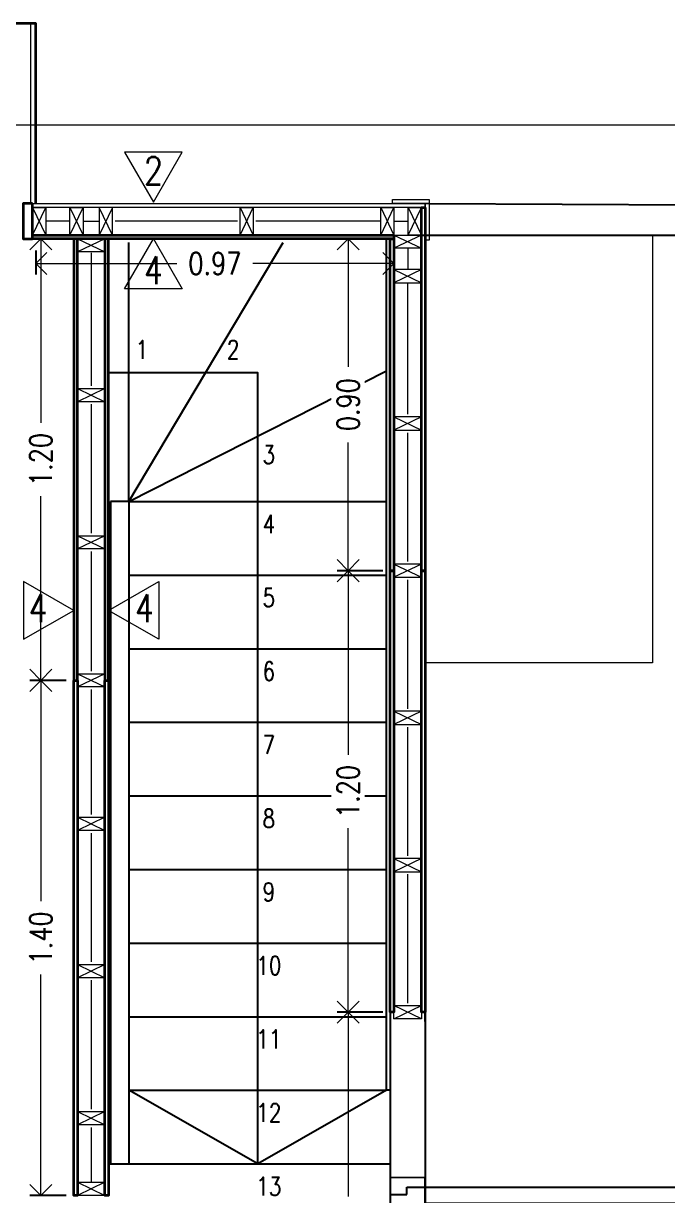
# Model space of a CAD drawing. Header units: inches. Extents: x 11 to 31.6, y 7.4 to 16.5.
# Drawn here: x 27.431 to 29.18, y 12.918 to 16.103 of the extents above; entities that cross this region are included whole.
import ezdxf

# ---------------------------------------------------------------- set-up
doc = ezdxf.new("R2010")
doc.units = ezdxf.units.IN
doc.header["$MEASUREMENT"] = 0
doc.linetypes.add('CENTER', pattern=[2, 1.25, -0.25, 0.25, -0.25])
doc.layers.get('DEFPOINTS').update_dxf_attribs({"color": 210})
for name, color, linetype, lineweight in [('A-ANNO-DIMS', 3, 'Continuous', 18), ('A-ANNO-TEXT', 3, 'Continuous', 18), ('A-DETL-MBND', 3, 'Continuous', 18), ('A-DOOR-FULL', 4, 'Continuous', 25), ('A-ELEV-IDEN', 3, 'Continuous', 18), ('A-ELEV-MBE1', 7, 'Continuous', 35), ('A-ELEV-MBE2', 4, 'Continuous', 25), ('A-FLOR-PATT', 8, 'Continuous', 18), ('A-SECT-MCUT', 7, 'Continuous', 35), ('A-WALL-PATT', 8, 'Continuous', 18), ('A-WALL-STUD', 3, 'Continuous', 18)]:
    doc.layers.add(name, color=color, linetype=linetype, lineweight=lineweight)
doc.styles.add('E-ROMANS', font='romans.shx', dxfattribs={"width": 0.8})
doc.dimstyles.new('E-0050_ARW_12', dxfattribs={"dimscale": 0.001, "dimtxt": 60, "dimasz": 60, "dimexe": 30, "dimexo": 20, "dimgap": 30, "dimtad": 0, "dimzin": 0, "dimdsep": 46, "dimtxsty": 'E-ROMANS', "dimblk": 'OPEN90', "dimcen": 30, "dimclrd": 256, "dimclre": 256, "dimclrt": 256, "dimadec": 0, "dimazin": 0, "dimtfac": 1, "dimtmove": 1, "dimatfit": 3, "dimldrblk": 'OPEN90', "dimfxl": 1, "dimtfill": 1, "dimtolj": 1, "dimtzin": 0, "dimlwd": -1, "dimarcsym": 0})

# ---------------------------------------------------------------- blocks, each defined once
blk = doc.blocks.new('_Open90')
at = {"color": 0, "linetype": 'ByBlock', "lineweight": -2}
for p, q in [((0, 0), (-1, 0)), ((-0.5, 0.5), (0, 0)), ((0, 0), (-0.5, -0.5))]:
    blk.add_line(p, q, dxfattribs=at)
blk = doc.blocks.new('*D59')
at = {"layer": 'A-ANNO-DIMS', "lineweight": -2, "transparency": 16777216}
for p, q in [((28.407, 13.4157), (28.2823, 13.4157)), ((28.407, 12.2157), (28.2823, 12.2157))]:
    blk.add_line(p, q, dxfattribs=at)
at = {"layer": 'A-ANNO-DIMS', "transparency": 16777216}
for p, q in [((28.3123, 13.3557), (28.3123, 12.9154)), ((28.3123, 12.2757), (28.3123, 12.716))]:
    blk.add_line(p, q, dxfattribs=at)
at = {"layer": 'DEFPOINTS', "color": 0, "transparency": 16777216}
for p in [(28.3123, 13.4157), (28.427, 13.4157), (28.427, 12.2157)]:
    blk.add_point(p, dxfattribs=at)
at = {"layer": 'A-ANNO-DIMS', "transparency": 16777216, "xscale": 0.06, "yscale": 0.06, "zscale": 0.06}
for p, rotation in [((28.3123, 13.4157), 90), ((28.3123, 12.2157), 270)]:
    blk.add_blockref('_Open90', p, dxfattribs=dict(at, rotation=rotation))
at = {"layer": 'A-ANNO-DIMS', "transparency": 16777216, "insert": (28.3123, 12.8157), "char_height": 0.06, "attachment_point": 5, "rotation": 90, "style": 'E-ROMANS', "bg_fill": 3, "box_fill_scale": 1.25, "bg_fill_color": 256, "bg_fill_true_color": 13158600, "bg_fill_transparency": 0}
blk.add_mtext('\\A1;1.20', dxfattribs=at)
blk = doc.blocks.new('*D60')
at = {"layer": 'A-ANNO-DIMS', "lineweight": -2, "transparency": 16777216}
for p, q in [((28.407, 14.6157), (28.2823, 14.6157)), ((28.407, 13.4157), (28.2823, 13.4157))]:
    blk.add_line(p, q, dxfattribs=at)
at = {"layer": 'A-ANNO-DIMS', "transparency": 16777216}
for p, q in [((28.3123, 14.5557), (28.3123, 14.1154)), ((28.3123, 13.4757), (28.3123, 13.916))]:
    blk.add_line(p, q, dxfattribs=at)
at = {"layer": 'DEFPOINTS', "color": 0, "transparency": 16777216}
for p in [(28.3123, 14.6157), (28.427, 14.6157), (28.427, 13.4157)]:
    blk.add_point(p, dxfattribs=at)
at = {"layer": 'A-ANNO-DIMS', "transparency": 16777216, "xscale": 0.06, "yscale": 0.06, "zscale": 0.06}
for p, rotation in [((28.3123, 14.6157), 90), ((28.3123, 13.4157), 270)]:
    blk.add_blockref('_Open90', p, dxfattribs=dict(at, rotation=rotation))
at = {"layer": 'A-ANNO-DIMS', "transparency": 16777216, "insert": (28.3123, 14.0157), "char_height": 0.06, "attachment_point": 5, "rotation": 90, "style": 'E-ROMANS', "bg_fill": 3, "box_fill_scale": 1.25, "bg_fill_color": 256, "bg_fill_true_color": 13158600, "bg_fill_transparency": 0}
blk.add_mtext('\\A1;1.20', dxfattribs=at)
blk = doc.blocks.new('*D61')
at = {"layer": 'A-ANNO-DIMS', "lineweight": -2, "transparency": 16777216}
for p, q in [((28.407, 15.5177), (28.2823, 15.5177)), ((28.407, 14.6157), (28.2823, 14.6157))]:
    blk.add_line(p, q, dxfattribs=at)
at = {"layer": 'A-ANNO-DIMS', "transparency": 16777216}
for p, q in [((28.3123, 15.4577), (28.3123, 15.1698)), ((28.3123, 14.6757), (28.3123, 14.9636))]:
    blk.add_line(p, q, dxfattribs=at)
at = {"layer": 'DEFPOINTS', "color": 0, "transparency": 16777216}
for p in [(28.3123, 15.5177), (28.427, 15.5177), (28.427, 14.6157)]:
    blk.add_point(p, dxfattribs=at)
at = {"layer": 'A-ANNO-DIMS', "transparency": 16777216, "xscale": 0.06, "yscale": 0.06, "zscale": 0.06}
for p, rotation in [((28.3123, 15.5177), 90), ((28.3123, 14.6157), 270)]:
    blk.add_blockref('_Open90', p, dxfattribs=dict(at, rotation=rotation))
at = {"layer": 'A-ANNO-DIMS', "transparency": 16777216, "insert": (28.3123, 15.0667), "char_height": 0.06, "attachment_point": 5, "rotation": 90, "style": 'E-ROMANS', "bg_fill": 3, "box_fill_scale": 1.25, "bg_fill_color": 256, "bg_fill_true_color": 13158600, "bg_fill_transparency": 0}
blk.add_mtext('\\A1;0.90', dxfattribs=at)
blk = doc.blocks.new('*D64')
at = {"layer": 'A-ANNO-DIMS', "lineweight": -2, "transparency": 16777216}
for p, q in [((27.464, 15.4856), (27.464, 15.4203)), ((28.4369, 15.4856), (28.4369, 15.4203))]:
    blk.add_line(p, q, dxfattribs=at)
at = {"layer": 'A-ANNO-DIMS', "transparency": 16777216}
for p, q in [((27.524, 15.4503), (27.8473, 15.4503)), ((28.3769, 15.4503), (28.0536, 15.4503))]:
    blk.add_line(p, q, dxfattribs=at)
at = {"layer": 'DEFPOINTS', "color": 0, "transparency": 16777216}
for p in [(27.464, 15.5056), (28.4369, 15.5056), (28.4369, 15.4503)]:
    blk.add_point(p, dxfattribs=at)
at = {"layer": 'A-ANNO-DIMS', "transparency": 16777216, "xscale": 0.06, "yscale": 0.06, "zscale": 0.06, "rotation": 180}
blk.add_blockref('_Open90', (27.464, 15.4503), dxfattribs=at)
at = {"layer": 'A-ANNO-DIMS', "transparency": 16777216, "xscale": 0.06, "yscale": 0.06, "zscale": 0.06}
blk.add_blockref('_Open90', (28.4369, 15.4503), dxfattribs=at)
at = {"layer": 'A-ANNO-DIMS', "transparency": 16777216, "insert": (27.9505, 15.4503), "char_height": 0.06, "attachment_point": 5, "style": 'E-ROMANS', "bg_fill": 3, "box_fill_scale": 1.25, "bg_fill_color": 256, "bg_fill_true_color": 13158600, "bg_fill_transparency": 0}
blk.add_mtext('\\A1;0.97', dxfattribs=at)
blk = doc.blocks.new('*D66')
at = {"layer": 'A-ANNO-DIMS', "lineweight": -2, "transparency": 16777216}
for p, q in [((27.547, 15.5177), (27.4475, 15.5177)), ((27.547, 14.3177), (27.4475, 14.3177))]:
    blk.add_line(p, q, dxfattribs=at)
at = {"layer": 'A-ANNO-DIMS', "transparency": 16777216}
for p, q in [((27.4775, 15.4577), (27.4775, 15.0174)), ((27.4775, 14.3777), (27.4775, 14.818))]:
    blk.add_line(p, q, dxfattribs=at)
at = {"layer": 'DEFPOINTS', "color": 0, "transparency": 16777216}
for p in [(27.567, 15.5177), (27.4775, 14.3177), (27.567, 14.3177)]:
    blk.add_point(p, dxfattribs=at)
at = {"layer": 'A-ANNO-DIMS', "transparency": 16777216, "xscale": 0.06, "yscale": 0.06, "zscale": 0.06}
for p, rotation in [((27.4775, 15.5177), 90), ((27.4775, 14.3177), 270)]:
    blk.add_blockref('_Open90', p, dxfattribs=dict(at, rotation=rotation))
at = {"layer": 'A-ANNO-DIMS', "transparency": 16777216, "insert": (27.4775, 14.9177), "char_height": 0.06, "attachment_point": 5, "rotation": 90, "style": 'E-ROMANS', "bg_fill": 3, "box_fill_scale": 1.25, "bg_fill_color": 256, "bg_fill_true_color": 13158600, "bg_fill_transparency": 0}
blk.add_mtext('\\A1;1.20', dxfattribs=at)
blk = doc.blocks.new('*D67')
at = {"layer": 'A-ANNO-DIMS', "lineweight": -2, "transparency": 16777216}
for p, q in [((27.547, 14.3177), (27.4475, 14.3177)), ((27.547, 12.9177), (27.4475, 12.9177))]:
    blk.add_line(p, q, dxfattribs=at)
at = {"layer": 'A-ANNO-DIMS', "transparency": 16777216}
for p, q in [((27.4775, 14.2577), (27.4775, 13.7174)), ((27.4775, 12.9777), (27.4775, 13.518))]:
    blk.add_line(p, q, dxfattribs=at)
at = {"layer": 'DEFPOINTS', "color": 0, "transparency": 16777216}
for p in [(27.567, 14.3177), (27.4775, 12.9177), (27.567, 12.9177)]:
    blk.add_point(p, dxfattribs=at)
at = {"layer": 'A-ANNO-DIMS', "transparency": 16777216, "xscale": 0.06, "yscale": 0.06, "zscale": 0.06}
for p, rotation in [((27.4775, 14.3177), 90), ((27.4775, 12.9177), 270)]:
    blk.add_blockref('_Open90', p, dxfattribs=dict(at, rotation=rotation))
at = {"layer": 'A-ANNO-DIMS', "transparency": 16777216, "insert": (27.4775, 13.6177), "char_height": 0.06, "attachment_point": 5, "rotation": 90, "style": 'E-ROMANS', "bg_fill": 3, "box_fill_scale": 1.25, "bg_fill_color": 256, "bg_fill_true_color": 13158600, "bg_fill_transparency": 0}
blk.add_mtext('\\A1;1.40', dxfattribs=at)

msp = doc.modelspace()

# ---------------------------------------------------------------- hatches: boundary and pattern name
at = {"layer": 'A-FLOR-PATT'}
h = msp.add_hatch(dxfattribs=at)
h.set_pattern_fill('LINE', color=256, scale=0.025, angle=90, style=0)
h.set_pattern_definition([(90, (-432.13052, -34.64584), (-0.079375, 5e-18), [])])
h.paths.add_polyline_path([(27.464, 16.1027), (25.5555, 16.1027), (25.5555, 15.8267), (27.464, 15.8267)])
h.paths.add_polyline_path([(27.464, 15.8267), (25.5555, 15.8267), (25.5555, 15.6137), (26.605, 15.6137), (26.63, 15.6137), (26.63, 15.6137), (27.43, 15.6137), (27.455, 15.6137), (27.455, 15.6137), (27.464, 15.6137)])

# ---------------------------------------------------------------- linework, layer by layer
for p, q in [((28.533, 15.6137), (31.5, 15.598)), ((28.512, 15.5277), (31.512, 15.5277)), ((28.522, 13.4157), (28.522, 12.2157))]:
    msp.add_line(p, q)
at = {"layer": 'A-ANNO-TEXT'}
for points in [[(27.7835, 15.6167), (27.862, 15.7526), (27.7051, 15.7526)], [(27.662, 14.5078), (27.7979, 14.5862), (27.7979, 14.4294)]]:
    msp.add_lwpolyline(points, close=True, dxfattribs=at)
at = {"layer": 'A-DETL-MBND'}
for points in [[(28.522, 15.6137), (28.522, 15.6027), (27.455, 15.6027), (27.455, 15.6137)], [(28.533, 15.6247), (28.533, 15.6137), (28.433, 15.6137), (28.433, 15.6247)], [(28.533, 15.5137), (28.522, 15.5137), (28.522, 15.6137), (28.533, 15.6137)]]:
    msp.add_lwpolyline(points, close=True, dxfattribs=at)
at = {"layer": 'A-DOOR-FULL', "linetype": 'CENTER'}
for p, q in [((28.5221, 13.3907), (28.522, 13.4157)), ((28.522, 12.9407), (28.522, 12.9665)), ((28.472, 12.9404), (28.522, 12.9407)), ((28.4721, 12.9204), (28.472, 12.9404))]:
    msp.add_line(p, q, dxfattribs=at)
msp.add_lwpolyline([(29.222, 12.8957), (28.522, 12.8957), (28.522, 12.9407), (29.222, 12.9407), (29.222, 12.8957)], dxfattribs=at)
at = {"layer": 'A-ELEV-IDEN'}
msp.add_line((31.5, 15.8267), (25.405, 15.8267), dxfattribs=at)
at = {"layer": 'A-ELEV-MBE1'}
msp.add_lwpolyline([(27.464, 15.6137), (27.464, 16.1027), (25.5555, 16.1027), (25.5555, 15.6137)], dxfattribs=at)
msp.add_lwpolyline([(27.455, 15.6137), (27.43, 15.6137), (27.43, 15.5177), (27.455, 15.5177)], close=True, dxfattribs=at)
at = {"layer": 'A-ELEV-MBE2'}
for p, q in [((27.667, 14.8037), (27.667, 14.2037)), ((27.717, 14.8037), (27.717, 14.2037)), ((27.667, 14.2037), (27.667, 13.0037)), ((27.717, 14.2037), (27.717, 13.0037)), ((27.662, 13.0037), (28.427, 13.0037))]:
    msp.add_line(p, q, dxfattribs=at)
for points in [[(27.717, 14.8037), (27.717, 15.5077)], [(27.717, 14.8037), (28.1364, 15.5077)], [(28.067, 14.2037), (28.067, 15.1537), (27.662, 15.1537)], [(27.717, 14.8037), (28.417, 15.1589)], [(27.717, 14.8037), (27.667, 14.8037)], [(27.717, 14.8037), (28.417, 14.8037)], [(27.717, 14.6037), (28.417, 14.6037)], [(27.717, 14.4037), (28.417, 14.4037)], [(27.717, 14.2037), (28.417, 14.2037)], [(28.067, 13.0037), (28.067, 14.2037)], [(27.717, 14.0037), (28.417, 14.0037)], [(27.717, 13.8037), (28.417, 13.8037)], [(27.717, 13.6037), (28.417, 13.6037)], [(27.717, 13.4037), (28.417, 13.4037)], [(27.717, 13.2037), (28.417, 13.2037)], [(28.417, 13.2037), (28.067, 13.0037), (27.717, 13.2037)]]:
    msp.add_lwpolyline(points, dxfattribs=at)
at = {"layer": 'A-SECT-MCUT'}
for points in [[(28.522, 15.6027), (28.522, 14.6157), (28.512, 14.6157), (28.512, 15.6027)], [(27.455, 15.5277), (28.437, 15.5277), (28.437, 15.5177), (27.455, 15.5177)], [(27.567, 14.3177), (27.577, 14.3177), (27.577, 15.5177), (27.567, 15.5177)], [(27.652, 14.3177), (27.662, 14.3177), (27.662, 15.5177), (27.652, 15.5177)], [(28.437, 15.5177), (28.437, 14.6157), (28.427, 14.6157), (28.427, 15.5177)], [(28.437, 14.6157), (28.437, 13.4157), (28.427, 13.4157), (28.427, 14.6157)], [(28.522, 14.6157), (28.522, 13.4157), (28.512, 13.4157), (28.512, 14.6157)], [(27.567, 14.3177), (27.577, 14.3177), (27.577, 12.9177), (27.567, 12.9177)], [(27.652, 14.3177), (27.662, 14.3177), (27.662, 12.9177), (27.652, 12.9177)]]:
    msp.add_lwpolyline(points, close=True, dxfattribs=at)
at = {"layer": 'A-WALL-PATT', "ltscale": 0.1}
for p, q in [((27.5565, 15.5652), (27.491, 15.5652)), ((27.5925, 15.5652), (27.6365, 15.5652)), ((28.012, 15.5652), (27.6795, 15.5652)), ((28.401, 15.5652), (28.062, 15.5652)), ((28.437, 15.5652), (28.476, 15.5652)), ((28.4745, 15.4917), (28.4745, 15.4337)), ((28.4745, 15.0407), (28.4745, 15.3977)), ((27.6145, 15.0677), (27.6145, 14.7177)), ((28.4745, 14.6407), (28.4745, 14.9907)), ((27.6145, 14.6677), (27.6145, 14.3427)), ((28.4745, 14.2407), (28.4745, 14.5907)), ((27.6145, 14.2927), (27.6145, 13.9527)), ((28.4745, 13.8407), (28.4745, 14.1907)), ((27.6145, 13.9027), (27.6145, 13.5527)), ((28.4745, 13.4407), (28.4745, 13.7907)), ((27.6145, 13.5027), (27.6145, 13.1527)), ((27.6145, 13.1027), (27.6145, 12.9537))]:
    msp.add_line(p, q, dxfattribs=at)
at = {"layer": 'A-WALL-STUD'}
for p, q in [((27.6725, 15.5277), (27.6365, 15.6027)), ((27.6725, 15.6027), (27.6365, 15.5277)), ((28.019, 15.5277), (28.055, 15.6027)), ((28.019, 15.6027), (28.055, 15.5277)), ((28.476, 15.5277), (28.512, 15.6027)), ((28.476, 15.6027), (28.512, 15.5277))]:
    msp.add_line(p, q, dxfattribs=at)
for points in [[(27.6725, 15.5277), (27.6725, 15.6027), (27.6365, 15.6027), (27.6365, 15.5277)], [(28.019, 15.5277), (28.019, 15.6027), (28.055, 15.6027), (28.055, 15.5277)], [(28.476, 15.5277), (28.476, 15.6027), (28.512, 15.6027), (28.512, 15.5277)]]:
    msp.add_lwpolyline(points, close=True, dxfattribs=at)
at = {"layer": 'A-WALL-STUD', "color": 0}
msp.add_lwpolyline([(28.522, 15.5277), (29.1392, 15.5277), (29.1392, 14.365), (28.522, 14.365)], close=True, dxfattribs=at)

# ---------------------------------------------------------------- texts
at = {"layer": 'A-ANNO-TEXT', "attachment_point": 5, "style": 'E-ROMANS'}
for s, insert, char_height, rotation in [('\\pi-0.45,l0.45,t0.45;2', (27.7835, 15.7024), 0.075, 0.0005), ('\\pi-0.3,l0.3,t0.3;1', (27.752, 15.2165), 0.05, 0.0005), ('\\pi-0.3,l0.3,t0.3;2', (28.0002, 15.2165), 0.05, 0.0005), ('\\pi-0.3,l0.3,t0.3;3', (28.0971, 14.9312), 0.05, 0.0005), ('\\pi-0.3,l0.3,t0.3;4', (28.0971, 14.7426), 0.05, 0.0005), ('\\pi-0.3,l0.3,t0.3;5', (28.0971, 14.5426), 0.05, 0.0005), ('\\pi-0.45,l0.45,t0.45;4', (27.7589, 14.5134), 0.075, 359.9995), ('\\pi-0.3,l0.3,t0.3;6', (28.0971, 14.3426), 0.05, 0.0005), ('\\pi-0.3,l0.3,t0.3;7', (28.0971, 14.1426), 0.05, 0.0005), ('\\pi-0.3,l0.3,t0.3;8', (28.0971, 13.9426), 0.05, 0.0005), ('\\pi-0.3,l0.3,t0.3;9', (28.0971, 13.7426), 0.05, 0.0005), ('\\pi-0.3,l0.3,t0.3;10', (28.0971, 13.5426), 0.05, 0.0005), ('\\pi-0.3,l0.3,t0.3;11', (28.0971, 13.3426), 0.05, 0.0005), ('\\pi-0.3,l0.3,t0.3;12', (28.0971, 13.1426), 0.05, 0.0005), ('\\pi-0.3,l0.3,t0.3;13', (28.0971, 12.9426), 0.05, 0.0005)]:
    msp.add_mtext(s, dxfattribs=dict(at, insert=insert, char_height=char_height, rotation=rotation))

# ---------------------------------------------------------------- next in the draw order: dimensions: what is measured, and where the dimension line sits
at = {"layer": 'A-ANNO-DIMS'}
dim = msp.add_linear_dim(base=(28.3123, 13.4157), p1=(28.427, 12.2157), p2=(28.427, 13.4157), angle=90, dimstyle='E-0050_ARW_12', dxfattribs=at)
dim.commit()
dim.dimension.update_dxf_attribs({"geometry": '*D59', "text_midpoint": (28.3123, 12.8157)})

# ---------------------------------------------------------------- next in the draw order: linework, layer by layer
at = {"layer": 'A-DOOR-FULL', "linetype": 'CENTER'}
for p, q in [((28.522, 12.9665), (28.427, 12.9663)), ((28.427, 12.9663), (28.4271, 12.9203)), ((28.4271, 12.9203), (28.4721, 12.9204))]:
    msp.add_line(p, q, dxfattribs=at)

# ---------------------------------------------------------------- next in the draw order: dimensions: what is measured, and where the dimension line sits
at = {"layer": 'A-ANNO-DIMS'}
dim = msp.add_linear_dim(base=(28.3123, 14.6157), p1=(28.427, 13.4157), p2=(28.427, 14.6157), angle=90, dimstyle='E-0050_ARW_12', dxfattribs=at)
dim.commit()
dim.dimension.update_dxf_attribs({"geometry": '*D60', "text_midpoint": (28.3123, 14.0157)})

# ---------------------------------------------------------------- next in the draw order: linework, layer by layer
msp.add_line((28.427, 13.4157), (28.427, 12.2157))
at = {"layer": 'A-WALL-STUD'}
for p, q in [((28.512, 14.2337), (28.437, 14.1977)), ((28.437, 14.2337), (28.512, 14.1977)), ((28.512, 13.8337), (28.437, 13.7977)), ((28.437, 13.8337), (28.512, 13.7977)), ((28.512, 13.3977), (28.437, 13.4337)), ((28.437, 13.3977), (28.512, 13.4337))]:
    msp.add_line(p, q, dxfattribs=at)
for points in [[(28.512, 14.2337), (28.437, 14.2337), (28.437, 14.1977), (28.512, 14.1977)], [(28.512, 13.8337), (28.437, 13.8337), (28.437, 13.7977), (28.512, 13.7977)], [(28.512, 13.3977), (28.437, 13.3977), (28.437, 13.4337), (28.512, 13.4337)]]:
    msp.add_lwpolyline(points, close=True, dxfattribs=at)

# ---------------------------------------------------------------- next in the draw order: dimensions: what is measured, and where the dimension line sits
at = {"layer": 'A-ANNO-DIMS'}
dim = msp.add_linear_dim(base=(28.3123, 15.5177), p1=(28.427, 14.6157), p2=(28.427, 15.5177), angle=90, dimstyle='E-0050_ARW_12', dxfattribs=at)
dim.commit()
dim.dimension.update_dxf_attribs({"geometry": '*D61', "text_midpoint": (28.3123, 15.0667)})

# ---------------------------------------------------------------- next in the draw order: linework, layer by layer
at = {"layer": 'A-WALL-STUD'}
for p, q in [((28.401, 15.5277), (28.437, 15.6027)), ((28.401, 15.6027), (28.437, 15.5277)), ((28.512, 15.0337), (28.437, 14.9977)), ((28.437, 15.0337), (28.512, 14.9977)), ((28.512, 15.0337), (28.437, 14.9977)), ((28.437, 15.0337), (28.512, 14.9977)), ((28.512, 14.6337), (28.437, 14.5977)), ((28.437, 14.6337), (28.512, 14.5977))]:
    msp.add_line(p, q, dxfattribs=at)
for points in [[(28.401, 15.5277), (28.401, 15.6027), (28.437, 15.6027), (28.437, 15.5277)], [(28.512, 15.0337), (28.437, 15.0337), (28.437, 14.9977), (28.512, 14.9977)], [(28.512, 15.0337), (28.437, 15.0337), (28.437, 14.9977), (28.512, 14.9977)], [(28.512, 14.6337), (28.437, 14.6337), (28.437, 14.5977), (28.512, 14.5977)]]:
    msp.add_lwpolyline(points, close=True, dxfattribs=at)

# ---------------------------------------------------------------- next in the draw order: dimensions: what is measured, and where the dimension line sits
at = {"layer": 'A-ANNO-DIMS'}
dim = msp.add_linear_dim(base=(28.4369, 15.4503), p1=(27.464, 15.5056), p2=(28.4369, 15.5056), dimstyle='E-0050_ARW_12', dxfattribs=at)
dim.commit()
dim.dimension.update_dxf_attribs({"geometry": '*D64', "text_midpoint": (27.9505, 15.4503)})

# ---------------------------------------------------------------- next in the draw order: linework, layer by layer
at = {"layer": 'A-ANNO-TEXT'}
msp.add_lwpolyline([(27.7835, 15.5177), (27.862, 15.3818), (27.7051, 15.3818)], close=True, dxfattribs=at)
at = {"layer": 'A-ELEV-MBE2'}
msp.add_lwpolyline([(28.427, 13.2037), (28.417, 13.2037), (28.417, 15.5177)], dxfattribs=at)
at = {"layer": 'A-WALL-PATT', "ltscale": 0.1}
msp.add_line((27.6145, 15.4797), (27.6145, 15.1177), dxfattribs=at)
at = {"layer": 'A-WALL-STUD'}
for p, q in [((28.437, 15.5277), (28.512, 15.4917)), ((28.512, 15.5277), (28.437, 15.4917)), ((28.512, 15.4337), (28.437, 15.3977)), ((28.437, 15.4337), (28.512, 15.3977))]:
    msp.add_line(p, q, dxfattribs=at)
for points in [[(28.437, 15.5277), (28.512, 15.5277), (28.512, 15.4917), (28.437, 15.4917)], [(28.512, 15.4337), (28.437, 15.4337), (28.437, 15.3977), (28.512, 15.3977)]]:
    msp.add_lwpolyline(points, close=True, dxfattribs=at)

# ---------------------------------------------------------------- next in the draw order: texts
at = {"layer": 'A-ANNO-TEXT', "insert": (27.7835, 15.4319), "char_height": 0.075, "attachment_point": 5, "rotation": 359.9995, "style": 'E-ROMANS'}
msp.add_mtext('\\pi-0.45,l0.45,t0.45;4', dxfattribs=at)

# ---------------------------------------------------------------- next in the draw order: dimensions: what is measured, and where the dimension line sits
at = {"layer": 'A-ANNO-DIMS'}
dim = msp.add_linear_dim(base=(27.4775, 14.3177), p1=(27.567, 15.5177), p2=(27.567, 14.3177), angle=90, dimstyle='E-0050_ARW_12', dxfattribs=at)
dim.commit()
dim.dimension.update_dxf_attribs({"geometry": '*D66', "text_midpoint": (27.4775, 14.9177)})

# ---------------------------------------------------------------- next in the draw order: linework, layer by layer
at = {"layer": 'A-ANNO-TEXT'}
msp.add_lwpolyline([(27.567, 14.5078), (27.4311, 14.5862), (27.4311, 14.4294)], close=True, dxfattribs=at)
at = {"layer": 'A-WALL-STUD'}
for p, q in [((27.455, 15.5277), (27.491, 15.6027)), ((27.455, 15.6027), (27.491, 15.5277)), ((27.5565, 15.5277), (27.5925, 15.6027)), ((27.5565, 15.6027), (27.5925, 15.5277)), ((27.577, 15.5177), (27.652, 15.4817)), ((27.652, 15.5177), (27.577, 15.4817)), ((27.577, 15.1107), (27.652, 15.0747)), ((27.652, 15.1107), (27.577, 15.0747)), ((27.577, 14.7107), (27.652, 14.6747)), ((27.652, 14.7107), (27.577, 14.6747))]:
    msp.add_line(p, q, dxfattribs=at)
for points in [[(27.455, 15.5277), (27.455, 15.6027), (27.491, 15.6027), (27.491, 15.5277)], [(27.5565, 15.5277), (27.5565, 15.6027), (27.5925, 15.6027), (27.5925, 15.5277)], [(27.577, 15.5177), (27.652, 15.5177), (27.652, 15.4817), (27.577, 15.4817)], [(27.577, 15.1107), (27.652, 15.1107), (27.652, 15.0747), (27.577, 15.0747)], [(27.577, 14.7107), (27.652, 14.7107), (27.652, 14.6747), (27.577, 14.6747)]]:
    msp.add_lwpolyline(points, close=True, dxfattribs=at)

# ---------------------------------------------------------------- next in the draw order: texts
at = {"layer": 'A-ANNO-TEXT', "insert": (27.4701, 14.5134), "char_height": 0.075, "attachment_point": 5, "rotation": 0.0005, "style": 'E-ROMANS'}
msp.add_mtext('\\pi-0.45,l0.45,t0.45;4', dxfattribs=at)

# ---------------------------------------------------------------- next in the draw order: dimensions: what is measured, and where the dimension line sits
at = {"layer": 'A-ANNO-DIMS'}
dim = msp.add_linear_dim(base=(27.4775, 12.9177), p1=(27.567, 14.3177), p2=(27.567, 12.9177), angle=90, dimstyle='E-0050_ARW_12', dxfattribs=at)
dim.commit()
dim.dimension.update_dxf_attribs({"geometry": '*D67', "text_midpoint": (27.4775, 13.6177)})

# ---------------------------------------------------------------- next in the draw order: linework, layer by layer
at = {"layer": 'A-WALL-STUD'}
for p, q in [((27.577, 14.3357), (27.652, 14.2997)), ((27.652, 14.3357), (27.577, 14.2997)), ((27.577, 13.9457), (27.652, 13.9097)), ((27.652, 13.9457), (27.577, 13.9097)), ((27.577, 13.5457), (27.652, 13.5097)), ((27.652, 13.5457), (27.577, 13.5097)), ((27.577, 13.1457), (27.652, 13.1097)), ((27.652, 13.1457), (27.577, 13.1097)), ((27.577, 12.9537), (27.652, 12.9177)), ((27.652, 12.9537), (27.577, 12.9177))]:
    msp.add_line(p, q, dxfattribs=at)
for points in [[(27.577, 14.3357), (27.652, 14.3357), (27.652, 14.2997), (27.577, 14.2997)], [(27.577, 13.9457), (27.652, 13.9457), (27.652, 13.9097), (27.577, 13.9097)], [(27.577, 13.5457), (27.652, 13.5457), (27.652, 13.5097), (27.577, 13.5097)], [(27.577, 13.1457), (27.652, 13.1457), (27.652, 13.1097), (27.577, 13.1097)], [(27.577, 12.9537), (27.652, 12.9537), (27.652, 12.9177), (27.577, 12.9177)]]:
    msp.add_lwpolyline(points, close=True, dxfattribs=at)

doc.saveas('drawing.dxf')
